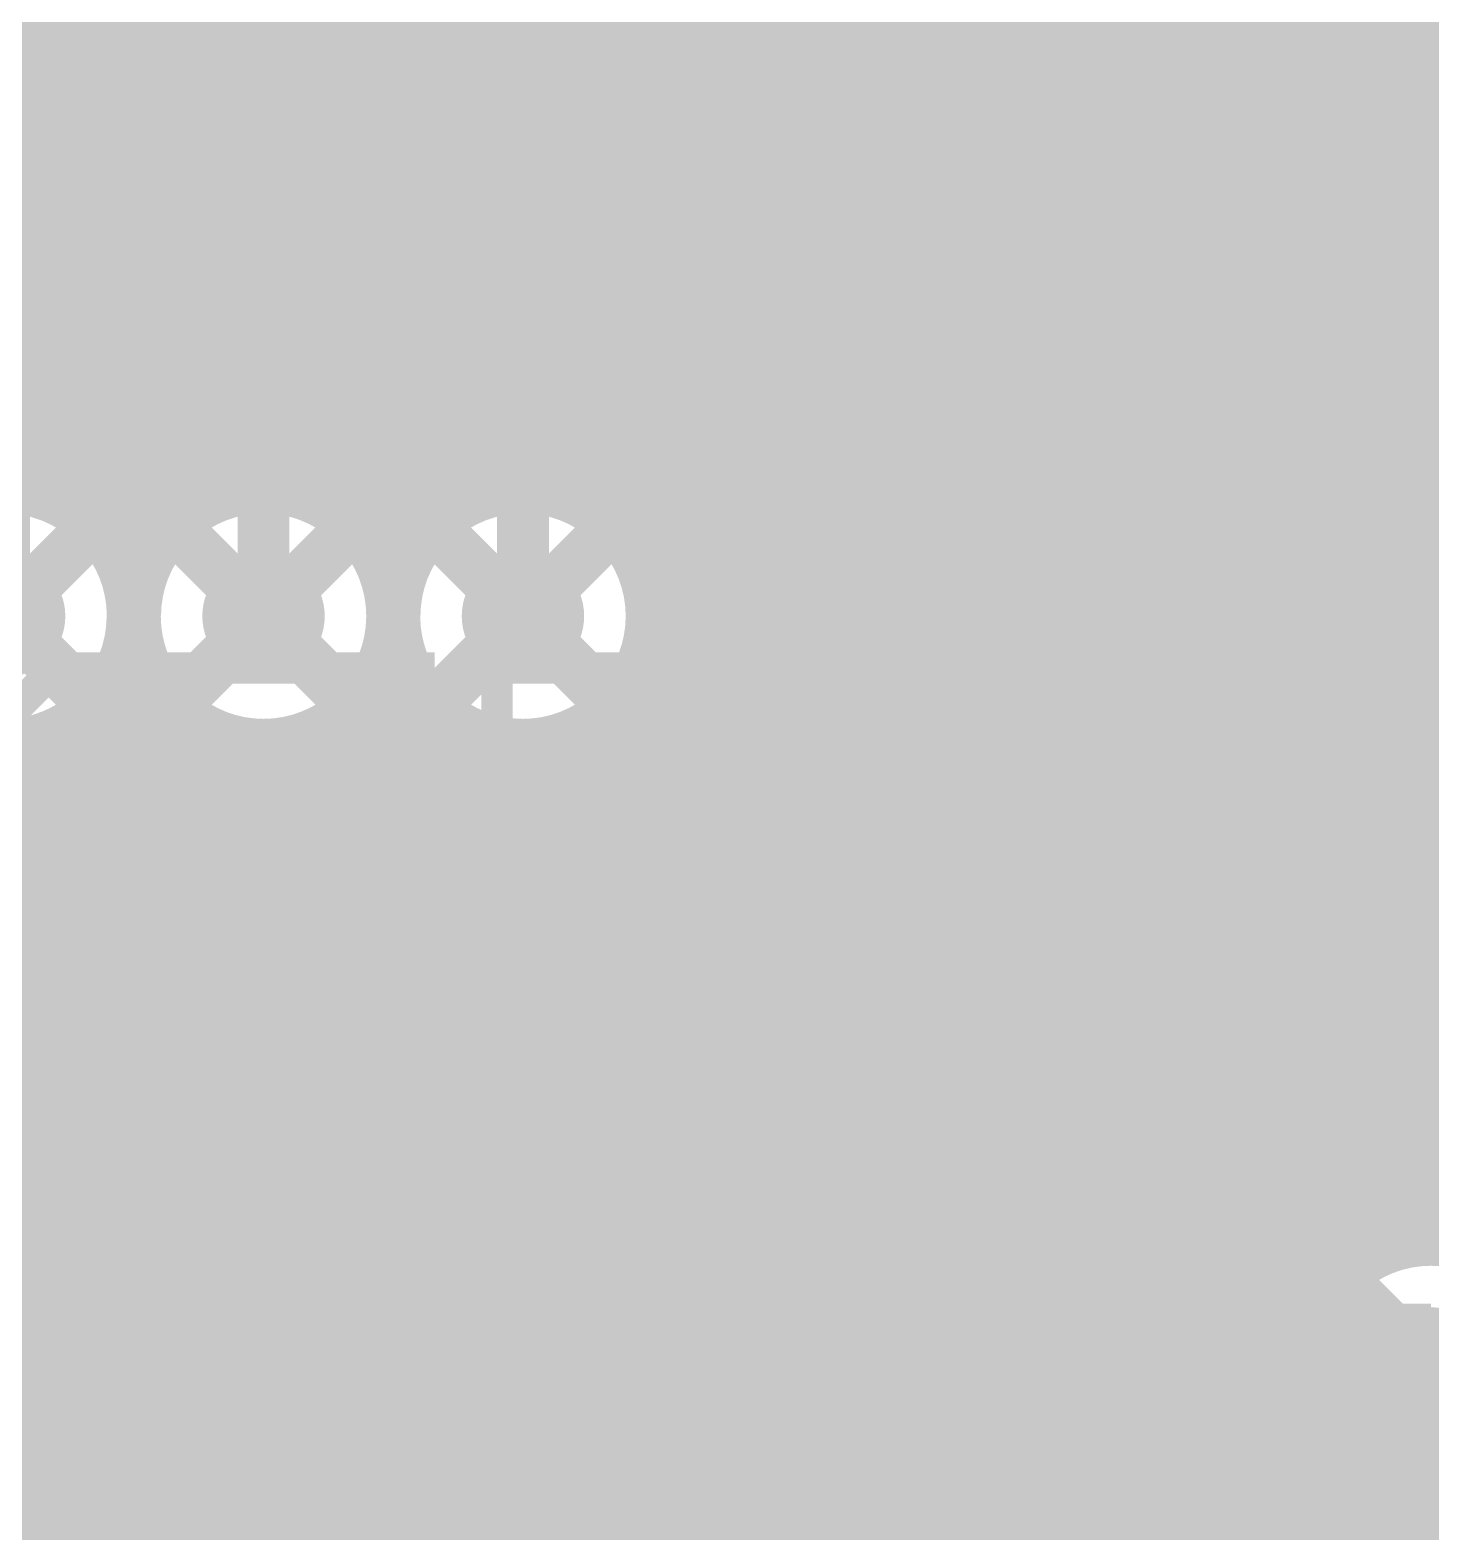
# Model space of a CAD drawing. Extents: x -3 to 92, y -53 to 125.
# Drawn here: x 64.9 to 71.75, y 51.4 to 58.75 of the extents above; entities that cross this region are included whole.
import ezdxf

# ---------------------------------------------------------------- set-up
doc = ezdxf.new("R2010")
doc.units = 0
doc.header["$MEASUREMENT"] = 0
doc.layers.get('0').update_dxf_attribs({"linetype": 'CONTINUOUS'})
for name, color, linetype in [('23-325-0_AST', 7, 'CONTINUOUS'), ('23-325-0_BOT', 7, 'CONTINUOUS'), ('23-325-0_DRD', 2, 'CONTINUOUS'), ('23-325-0_IN1', 4, 'CONTINUOUS'), ('23-325-0_IN2', 3, 'CONTINUOUS'), ('23-325-0_SMT', 10, 'CONTINUOUS'), ('23-325-0_SPT', 14, 'CONTINUOUS'), ('23-325-0_SST', 9, 'CONTINUOUS'), ('23-325-0_TOP', 12, 'CONTINUOUS'), ('THRUHOLE_TAP', 8, 'CONTINUOUS')]:
    doc.layers.add(name, color=color, linetype=linetype)

# ---------------------------------------------------------------- blocks, each defined once
blk = doc.blocks.new('OBLONG_51')
at = {"const_width": 0.65024}
blk.add_lwpolyline([(0, 0.50038), (0, -0.50038)], dxfattribs=at)
at = {"const_width": 0.32512}
for points in [[(-0.16256, 0.50038, 1), (0.16256, 0.50038, 1)], [(-0.16256, -0.50038, 1), (0.16256, -0.50038, 1)]]:
    blk.add_lwpolyline(points, format="xyb", close=True, dxfattribs=at)
blk = doc.blocks.new('ROUND_68')
at = {"const_width": 0.29972}
blk.add_lwpolyline([(-0.14986, 0, 1), (0.14986, 0, 1)], format="xyb", close=True, dxfattribs=at)
blk = doc.blocks.new('ROUND_78')
at = {"const_width": 0.29972}
blk.add_lwpolyline([(-0.14986, 0, 1), (0.14986, 0, 1)], format="xyb", close=True, dxfattribs=at)
blk = doc.blocks.new('ROUND_79')
at = {"const_width": 0.29972}
blk.add_lwpolyline([(-0.14986, 0, 1), (0.14986, 0, 1)], format="xyb", close=True, dxfattribs=at)
blk = doc.blocks.new('RECTANGLE_17')
blk.add_solid([(0.508, 0.635), (0.508, -0.635), (-0.508, 0.635), (-0.508, -0.635)])
blk = doc.blocks.new('ROUND_84')
at = {"const_width": 0.10033}
blk.add_lwpolyline([(-0.050164, 0, 1), (0.050164, 0, 1)], format="xyb", close=True, dxfattribs=at)

msp = doc.modelspace()

# ---------------------------------------------------------------- linework, layer by layer
at = {"layer": '23-325-0_AST', "const_width": 0.1524}
for points in [[(69.7738, 58.3438), (69.7738, 62.04458), (59.7662, 62.04458), (59.7662, 58.928), (60.2488, 58.4454), (60.325, 58.34888), (69.7484, 58.3438), (69.7738, 58.3438)], [(62.738, 51.054), (62.738, 55.626), (64.516, 55.626), (64.77, 55.372), (65.024, 55.626), (66.802, 55.626), (66.802, 51.054), (62.738, 51.054)], [(67.183, 51.054), (67.183, 55.626), (68.961, 55.626), (69.215, 55.372), (69.469, 55.626), (71.247, 55.626), (71.247, 51.054), (67.183, 51.054)], [(65.2018, 54.04104), (64.1858, 54.39664), (64.1858, 53.92166)], [(69.5198, 54.09184), (69.34962, 53.97246), (69.18198, 53.91404), (68.84162, 53.91404), (68.67398, 53.97246), (68.5038, 54.09184), (68.5038, 54.20868), (68.67398, 54.32806), (68.84162, 54.38648), (69.18198, 54.38648), (69.34962, 54.32806), (69.5198, 54.20868), (69.5198, 54.09184)], [(65.2018, 53.55844), (65.2018, 53.31968)], [(69.5198, 53.54828), (69.5198, 53.07584), (68.84162, 53.54828), (68.67398, 53.54828), (68.5038, 53.48986), (68.5038, 53.13426), (68.67398, 53.07584)], [(65.2018, 53.43906), (64.1858, 53.43906), (64.35598, 53.31968)], [(65.03162, 52.36464), (65.2018, 52.42306), (65.2018, 52.65928), (65.03162, 52.72024), (64.86398, 52.83708), (64.35598, 52.83708), (64.1858, 52.77866), (64.1858, 52.42306), (64.35598, 52.36464), (65.03162, 52.36464)], [(64.86398, 52.60086), (65.2018, 52.83708)], [(69.34962, 52.23764), (69.5198, 52.29606), (69.5198, 52.53228), (69.34962, 52.59324), (69.18198, 52.71008), (68.67398, 52.71008), (68.5038, 52.65166), (68.5038, 52.29606), (68.67398, 52.23764), (69.34962, 52.23764)], [(69.18198, 52.47386), (69.5198, 52.71008)]]:
    msp.add_lwpolyline(points, dxfattribs=at)
at = {"layer": '23-325-0_BOT'}
for points, const_width in [([(71.6788, 124.46), (71.6788, 52.83962)], 0.254), ([(68.0212, 98.52406), (68.0212, 17.04594)], 0.254), ([(61.468, 97.536), (64.389, 94.615), (64.389, 82.55), (63.881, 82.042), (63.881, 67.691), (64.77, 66.802), (64.77, 55.88)], 0.254), ([(66.04, 96.52), (66.04, 55.88)], 0.254), ([(66.6496, 96.35998), (66.6496, 56.03748)], 0.254), ([(66.4972, 96.08566), (66.4972, 56.3118)], 0.254), ([(68.2498, 74.88428), (68.2498, 16.79956)], 0.254), ([(69.1642, 74.86904), (69.1642, 56.38038)], 0.254), ([(68.4784, 74.7268), (68.4784, 5.0673)], 0.254), ([(68.9356, 74.72172), (68.9356, 56.31688)], 0.254), ([(68.707, 74.68108), (68.707, 56.12384)], 0.254), ([(67.31, 69.215), (67.31, 55.88)], 0.254), ([(66.8528, 68.78066), (66.8528, 56.3118)], 0.254), ([(67.7672, 68.78066), (67.7672, 56.3118)], 0.254), ([(67.7926, 68.8086), (67.7926, 56.28386)], 0.254), ([(69.3928, 66.34226), (69.3928, 56.35752)], 0.254), ([(69.6214, 66.11366), (69.6214, 56.23306)], 0.254), ([(69.85, 65.88506), (69.85, 53.84038)], 0.254), ([(70.0786, 65.65646), (70.0786, 53.9496)], 0.254), ([(70.3072, 65.42786), (70.3072, 53.96484)], 0.254), ([(70.5358, 62.91326), (70.5358, 53.89118)], 0.254), ([(71.4502, 62.91326), (71.4502, 52.7685)], 0.254), ([(70.7644, 62.76594), (70.7644, 53.67528)], 0.254), ([(71.2216, 62.76594), (71.2216, 52.56276)], 0.254), ([(70.993, 62.7253), (70.993, 49.64938)], 0.254), ([(65.2272, 60.73648), (65.2272, 56.3118)], 0.254), ([(65.278, 60.72378), (65.278, 56.25084)], 0.254), ([(65.5066, 60.7187), (65.5066, 56.21528)], 0.254), ([(65.5828, 60.73648), (65.5828, 56.3118)], 0.254), ([(65.5828, 58.7502), (65.2272, 58.7502)], 0.254), ([(66.8528, 58.7502), (66.4972, 58.7502)], 0.254), ([(76.7715, 58.7502), (67.7672, 58.7502)], 0.254), ([(65.5828, 58.5216), (65.2272, 58.5216)], 0.254), ([(66.8528, 58.5216), (66.4972, 58.5216)], 0.254), ([(76.64196, 58.5216), (67.7672, 58.5216)], 0.254), ([(65.5828, 58.293), (65.2272, 58.293)], 0.254), ([(66.8528, 58.293), (66.4972, 58.293)], 0.254), ([(76.6318, 58.293), (67.7672, 58.293)], 0.254), ([(65.5828, 58.0644), (65.2272, 58.0644)], 0.254), ([(66.8528, 58.0644), (66.4972, 58.0644)], 0.254), ([(76.6318, 58.0644), (67.7672, 58.0644)], 0.254), ([(65.5828, 57.8358), (65.2272, 57.8358)], 0.254), ([(66.8528, 57.8358), (66.4972, 57.8358)], 0.254), ([(76.6318, 57.8358), (67.7672, 57.8358)], 0.254), ([(65.5828, 57.6072), (65.2272, 57.6072)], 0.254), ([(66.8528, 57.6072), (66.4972, 57.6072)], 0.254), ([(76.6318, 57.6072), (67.7672, 57.6072)], 0.254), ([(65.5828, 57.3786), (65.2272, 57.3786)], 0.254), ([(66.8528, 57.3786), (66.4972, 57.3786)], 0.254), ([(76.6318, 57.3786), (67.7672, 57.3786)], 0.254), ([(65.5828, 57.15), (65.2272, 57.15)], 0.254), ([(66.8528, 57.15), (66.4972, 57.15)], 0.254), ([(76.6318, 57.15), (67.7672, 57.15)], 0.254), ([(65.5828, 56.9214), (65.2272, 56.9214)], 0.254), ([(66.8528, 56.9214), (66.4972, 56.9214)], 0.254), ([(76.6318, 56.9214), (67.7672, 56.9214)], 0.254), ([(65.5828, 56.6928), (65.2272, 56.6928)], 0.254), ([(66.8528, 56.6928), (66.4972, 56.6928)], 0.254), ([(76.6318, 56.6928), (67.7672, 56.6928)], 0.254), ([(65.5828, 56.4642), (65.2272, 56.4642)], 0.254), ([(66.8528, 56.4642), (66.4972, 56.4642)], 0.254), ([(76.6318, 56.4642), (67.7672, 56.4642)], 0.254), ([(65.5193, 56.2356), (65.2907, 56.2356)], 0.254), ([(66.7893, 56.2356), (66.5607, 56.2356)], 0.254), ([(68.8086, 56.2356), (67.8307, 56.2356)], 0.254), ([(76.6318, 56.2356), (69.61886, 56.2356)], 0.254), ([(65.42278, 56.007), (65.38722, 56.007)], 0.254), ([(66.69278, 56.007), (66.65722, 56.007)], 0.254), ([(68.63842, 56.007), (67.92722, 56.007)], 0.254), ([(76.6318, 56.007), (69.79158, 56.007)], 0.254), ([(65.4177, 55.7784), (65.3923, 55.7784)], 0.254), ([(66.6877, 55.7784), (66.6623, 55.7784)], 0.254), ([(68.58508, 55.7784), (67.9323, 55.7784)], 0.254), ([(76.6318, 55.7784), (69.84492, 55.7784)], 0.254), ([(66.6496, 55.71998), (66.6496, 49.80686)], 0.254), ([(65.50406, 55.5498), (65.30594, 55.5498)], 0.254), ([(65.5066, 55.54472), (65.5066, 53.90388)], 0.254), ([(66.77406, 55.5498), (66.57594, 55.5498)], 0.254), ([(68.6181, 55.5498), (67.84594, 55.5498)], 0.254), ([(76.6318, 55.5498), (69.8119, 55.5498)], 0.254), ([(65.278, 55.50662), (65.278, 53.71084)], 0.254), ([(67.7926, 55.4736), (67.7926, 17.1323)], 0.254), ([(66.8782, 55.42026), (66.8782, 22.733)], 0.254), ([(65.0494, 55.31612), (65.0494, 47.42688)], 0.254), ([(65.7479, 55.3212), (65.05956, 55.3212)], 0.254), ([(65.7352, 55.32882), (65.7352, 53.96738)], 0.254), ([(67.0179, 55.3212), (66.32956, 55.3212)], 0.254), ([(66.421, 55.37708), (66.421, 49.97958)], 0.254), ([(68.75526, 55.3212), (67.59956, 55.3212)], 0.254), ([(68.707, 55.37962), (68.707, 38.08984)], 0.254), ([(76.6318, 55.3212), (69.6722, 55.3212)], 0.254), ([(64.8208, 55.25262), (64.8208, 47.49038)], 0.254), ([(65.9638, 55.25516), (65.9638, 53.94452)], 0.254), ([(66.1924, 55.26786), (66.1924, 53.82006)], 0.254), ([(67.1068, 55.2831), (67.1068, 16.74622)], 0.254), ([(67.3354, 55.25008), (67.3354, 17.0307)], 0.254), ([(67.564, 55.30342), (67.564, 17.12722)], 0.254), ([(69.6214, 55.2704), (69.6214, 53.49748)], 0.254), ([(68.9356, 55.18912), (68.9356, 38.28288)], 0.254), ([(76.6318, 55.0926), (56.5277, 55.0926)], 0.254), ([(69.1642, 55.12562), (69.1642, 38.34638)], 0.254), ([(69.3928, 55.14848), (69.3928, 38.32352)], 0.254), ([(76.6318, 54.864), (56.5277, 54.864)], 0.254), ([(76.6318, 54.6354), (56.5277, 54.6354)], 0.254), ([(76.6318, 54.4068), (56.5277, 54.4068)], 0.254), ([(76.6318, 54.1782), (56.5277, 54.1782)], 0.254), ([(65.62598, 53.9496), (61.49848, 53.9496)], 0.254), ([(70.07098, 53.9496), (65.94348, 53.9496)], 0.254), ([(76.6318, 53.9496), (70.38848, 53.9496)], 0.254), ([(65.28308, 53.721), (61.84138, 53.721)], 0.254), ([(69.72808, 53.721), (66.28638, 53.721)], 0.254), ([(76.6318, 53.721), (70.73138, 53.721)], 0.254), ([(65.17386, 53.4924), (61.9506, 53.4924)], 0.254), ([(69.61886, 53.4924), (66.3956, 53.4924)], 0.254), ([(76.6318, 53.4924), (70.8406, 53.4924)], 0.254), ([(65.16116, 53.2638), (61.96584, 53.2638)], 0.254), ([(69.60616, 53.2638), (66.41084, 53.2638)], 0.254), ([(76.6318, 53.2638), (70.85584, 53.2638)], 0.254), ([(69.6214, 53.17998), (69.6214, 40.16248)], 0.254), ([(65.23482, 53.0352), (61.89218, 53.0352)], 0.254), ([(69.67982, 53.0352), (66.33718, 53.0352)], 0.254), ([(76.6318, 53.0352), (70.78218, 53.0352)], 0.254), ([(65.278, 52.96662), (65.278, 47.23384)], 0.254), ([(70.7644, 53.00472), (70.7644, 49.7586)], 0.254), ([(66.1924, 52.8574), (66.1924, 50.03292)], 0.254), ([(69.85, 52.83708), (69.85, 40.50538)], 0.254), ([(65.45072, 52.8066), (61.67628, 52.8066)], 0.254), ([(65.5066, 52.77612), (65.5066, 39.95928)], 0.254), ([(65.9638, 52.73548), (65.9638, 49.9999)], 0.254), ([(69.89572, 52.8066), (66.12128, 52.8066)], 0.254), ([(70.5358, 52.78882), (70.5358, 49.77384)], 0.254), ([(71.53656, 52.8066), (70.56628, 52.8066)], 0.254), ([(65.7352, 52.71262), (65.7352, 49.8602)], 0.254), ([(70.0786, 52.72786), (70.0786, 49.48428)], 0.254), ([(70.3072, 52.71516), (70.3072, 49.70018)], 0.254), ([(71.23176, 52.578), (56.5277, 52.578)], 0.254), ([(71.755, 40.386), (71.755, 52.197)], 0.635), ([(71.12508, 52.3494), (56.5277, 52.3494)], 0.254), ([(71.1073, 52.197), (71.1073, 49.53762)], 0.254), ([(71.1073, 52.1208), (56.5277, 52.1208)], 0.254), ([(71.1073, 51.8922), (56.5277, 51.8922)], 0.254), ([(71.1073, 51.6636), (56.5277, 51.6636)], 0.254), ([(71.1073, 51.435), (56.5277, 51.435)], 0.254)]:
    msp.add_lwpolyline(points, dxfattribs=dict(at, const_width=const_width))
at = {"layer": '23-325-0_BOT', "const_width": 0.254}
for points in [[(69.215, 56.38292, 0.4142136), (68.58508, 55.753)], [(69.84492, 55.753, 0.4142136), (69.215, 56.38292)], [(65.39992, 55.88, 0.1914994), (65.22796, 56.31252)], [(65.5828, 56.3118, 0.1914993), (65.41113, 55.88)], [(66.66992, 55.88, 0.1914994), (66.49796, 56.31252)], [(66.8528, 56.3118, 0.1914993), (66.68113, 55.88)], [(67.93992, 55.88, 0.1914994), (67.76796, 56.31252)], [(64.14008, 55.88, 0.4142136), (64.77, 55.25008)], [(64.77, 55.25008, 0.4142136), (65.39992, 55.88)], [(65.41008, 55.88, 0.4142136), (66.04, 55.25008)], [(66.04, 55.25008, 0.4142136), (66.66992, 55.88)], [(66.68008, 55.88, 0.4142136), (67.31, 55.25008)], [(67.31, 55.25008, 0.4142136), (67.93992, 55.88)], [(68.58508, 55.753, 0.4142136), (69.215, 55.12308)], [(69.215, 55.12308, 0.4142136), (69.84492, 55.753)], [(65.786, 53.96992, 0.4142136), (65.15608, 53.34)], [(65.786, 53.96992, 0.4142136), (65.15608, 53.34)], [(66.41592, 53.34, 0.4142136), (65.786, 53.96992)], [(66.41592, 53.34, 0.4142136), (65.786, 53.96992)], [(70.231, 53.96992, 0.4142136), (69.60108, 53.34)], [(70.86092, 53.34, 0.4142136), (70.231, 53.96992)], [(65.15608, 53.34, 0.4142136), (65.786, 52.71008)], [(65.15608, 53.34, 0.4142136), (65.786, 52.71008)], [(65.786, 52.71008, 0.4142136), (66.41592, 53.34)], [(65.786, 52.71008, 0.4142136), (66.41592, 53.34)], [(69.60108, 53.34, 0.4142136), (70.231, 52.71008)], [(70.231, 52.71008, 0.4142136), (70.86092, 53.34)], [(71.755, 52.8447, 0.4142136), (71.1073, 52.197)], [(72.4027, 52.197, 0.4142136), (71.755, 52.8447)]]:
    msp.add_lwpolyline(points, format="xyb", dxfattribs=at)
at = {"layer": '23-325-0_DRD', "const_width": 0.254}
for points in [[(65.405, 56.515), (64.135, 55.245)], [(65.405, 55.245), (64.135, 56.515)], [(66.675, 56.515), (65.405, 55.245)], [(66.675, 55.245), (65.405, 56.515)], [(67.945, 56.515), (66.675, 55.245)], [(67.945, 55.245), (66.675, 56.515)], [(69.85, 56.388), (68.58, 55.118)], [(69.85, 55.118), (68.58, 56.388)], [(69.85, 56.388), (68.58, 55.118)], [(69.85, 55.118), (68.58, 56.388)], [(66.421, 53.975), (65.151, 52.705)], [(66.421, 52.705), (65.151, 53.975)], [(66.421, 53.975), (65.151, 52.705)], [(66.421, 52.705), (65.151, 53.975)], [(66.421, 53.975), (65.151, 52.705)], [(66.421, 52.705), (65.151, 53.975)], [(70.866, 53.975), (69.596, 52.705)], [(70.866, 52.705), (69.596, 53.975)], [(72.39, 52.832), (71.12, 51.562)], [(72.39, 51.562), (71.12, 52.832)]]:
    msp.add_lwpolyline(points, dxfattribs=at)
at = {"layer": '23-325-0_IN1', "const_width": 0.254}
for points in [[(68.453, 124.46), (68.453, -1.46304)], [(68.6816, 124.46), (68.6816, -1.50114)], [(68.9102, 124.46), (68.9102, -1.59258)], [(69.1388, 124.46), (69.1388, 37.19322)], [(71.6534, 124.46), (71.6534, 52.8193)], [(68.2244, 98.72472), (68.2244, 18.89506)], [(67.9958, 98.50882), (67.9958, 19.01952)], [(66.6242, 96.28378), (66.6242, 56.11622)], [(66.3956, 95.9993), (66.3956, 56.4007)], [(66.167, 95.90278), (66.167, 56.49722)], [(66.8528, 68.78066), (66.8528, 56.3118)], [(67.7672, 68.78066), (67.7672, 56.3118)], [(67.0814, 68.62826), (67.0814, 56.46674)], [(67.5386, 68.62826), (67.5386, 56.46674)], [(67.31, 68.58508), (67.31, 56.50992)], [(69.3674, 66.51498), (69.3674, 37.4777)], [(69.596, 66.17208), (69.596, 37.57422)], [(70.2818, 66.12382), (70.2818, 49.68494)], [(69.8246, 66.06286), (69.8246, 40.48506)], [(70.0532, 66.05016), (70.0532, 49.43856)], [(70.5104, 62.9666), (70.5104, 49.7713)], [(71.4248, 62.91326), (71.4248, 52.73294)], [(70.739, 62.79642), (70.739, 49.76622)], [(70.9676, 62.74308), (70.9676, 49.6697)], [(71.1962, 62.7761), (71.1962, 52.48656)], [(64.7954, 61.18098), (64.7954, 56.50992)], [(65.9384, 61.00572), (65.9384, 56.5023)], [(65.024, 60.83808), (65.024, 56.45658)], [(65.7098, 60.78982), (65.7098, 56.41594)], [(65.2526, 60.72886), (65.2526, 56.28386)], [(65.4812, 60.71616), (65.4812, 56.16956)], [(74.65568, 58.7502), (39.3954, 58.7502)], [(74.56932, 58.5216), (39.3192, 58.5216)], [(74.57186, 58.293), (39.18966, 58.293)], [(74.66584, 58.0644), (38.98646, 58.0644)], [(74.94016, 57.8358), (38.63086, 57.8358)], [(86.36, 57.6072), (39.43096, 57.6072)], [(86.36, 57.3786), (39.43096, 57.3786)], [(86.36, 57.15), (39.43096, 57.15)], [(86.36, 56.9214), (39.43096, 56.9214)], [(86.36, 56.6928), (39.43096, 56.6928)], [(65.80378, 56.4642), (65.00622, 56.4642)], [(67.07378, 56.4642), (66.27622, 56.4642)], [(86.36, 56.4642), (67.54622, 56.4642)], [(65.5193, 56.2356), (65.2907, 56.2356)], [(66.7893, 56.2356), (66.5607, 56.2356)], [(86.36, 56.2356), (67.8307, 56.2356)], [(65.42278, 56.007), (65.38722, 56.007)], [(66.69278, 56.007), (66.65722, 56.007)], [(86.36, 56.007), (67.92722, 56.007)], [(65.4177, 55.7784), (65.3923, 55.7784)], [(66.6877, 55.7784), (66.6623, 55.7784)], [(86.36, 55.7784), (67.9323, 55.7784)], [(66.6242, 55.64378), (66.6242, 49.8348)], [(65.50406, 55.5498), (65.30594, 55.5498)], [(65.4812, 55.5879), (65.4812, 39.91356)], [(66.77406, 55.5498), (66.57594, 55.5498)], [(86.36, 55.5498), (67.84594, 55.5498)], [(65.2526, 55.4736), (65.2526, 47.26686)], [(66.8528, 55.44566), (66.8528, -1.56464)], [(67.7672, 55.44566), (67.7672, 19.04238)], [(65.7479, 55.3212), (65.05956, 55.3212)], [(65.7098, 55.34406), (65.7098, 49.8348)], [(67.0179, 55.3212), (66.32956, 55.3212)], [(66.3956, 55.3593), (66.3956, 49.98974)], [(86.36, 55.3212), (67.59956, 55.3212)], [(64.7954, 55.25008), (64.7954, 47.49292)], [(65.024, 55.30342), (65.024, 47.43958)], [(65.9384, 55.2577), (65.9384, 49.98974)], [(66.167, 55.26278), (66.167, 50.03292)], [(67.0814, 55.29326), (67.0814, 16.66748)], [(67.31, 55.25008), (67.31, 18.78584)], [(67.5386, 55.29326), (67.5386, 18.97888)], [(86.36, 55.0926), (29.77388, 55.0926)], [(86.36, 54.864), (29.58084, 54.864)], [(86.36, 54.6354), (48.10506, 54.6354)], [(86.36, 54.4068), (48.22952, 54.4068)], [(86.36, 54.1782), (48.25238, 54.1782)], [(75.00874, 53.9496), (48.18888, 53.9496)], [(74.68362, 53.721), (47.99584, 53.721)], [(74.57694, 53.4924), (44.12488, 53.4924)], [(74.56424, 53.2638), (44.18838, 53.2638)], [(74.64044, 53.0352), (44.16552, 53.0352)], [(71.59498, 52.8066), (44.04106, 52.8066)], [(71.25208, 52.578), (31.61538, 52.578)], [(71.14286, 52.3494), (31.7246, 52.3494)], [(71.13016, 52.1208), (31.73984, 52.1208)], [(71.20382, 51.8922), (49.35728, 51.8922)], [(71.1962, 51.9049), (71.1962, 49.38522)], [(71.41972, 51.6636), (49.57318, 51.6636)], [(71.4248, 51.66106), (71.4248, 40.92194)], [(71.6534, 51.5747), (71.6534, 41.0083)], [(86.36, 51.435), (49.64684, 51.435)]]:
    msp.add_lwpolyline(points, dxfattribs=at)
for points in [[(64.77, 56.50992, 0.4142136), (64.14008, 55.88)], [(65.39992, 55.88, 0.4142136), (64.77, 56.50992)], [(66.04, 56.50992, 0.4142136), (65.41008, 55.88)], [(66.66992, 55.88, 0.4142136), (66.04, 56.50992)], [(67.31, 56.50992, 0.4142136), (66.68008, 55.88)], [(67.93992, 55.88, 0.4142136), (67.31, 56.50992)], [(64.14008, 55.88, 0.4142136), (64.77, 55.25008)], [(64.77, 55.25008, 0.4142136), (65.39992, 55.88)], [(65.41008, 55.88, 0.4142136), (66.04, 55.25008)], [(66.04, 55.25008, 0.4142136), (66.66992, 55.88)], [(66.68008, 55.88, 0.4142136), (67.31, 55.25008)], [(67.31, 55.25008, 0.4142136), (67.93992, 55.88)], [(71.755, 52.82692, 0.4142136), (71.12508, 52.197)], [(72.38492, 52.197, 0.4142136), (71.755, 52.82692)], [(71.12508, 52.197, 0.4142136), (71.755, 51.56708)], [(71.755, 51.56708, 0.4142136), (72.38492, 52.197)]]:
    msp.add_lwpolyline(points, format="xyb", dxfattribs=at)
at = {"layer": '23-325-0_IN2', "const_width": 0.635}
msp.add_lwpolyline([(71.755, 52.197), (31.115, 52.197)], dxfattribs=at)
at = {"layer": '23-325-0_SST', "const_width": 0.1524}
for points in [[(69.7738, 58.3438), (69.7738, 62.04458), (59.7662, 62.04458), (59.7662, 58.928), (60.2488, 58.4454), (60.325, 58.34888), (69.7484, 58.3438), (69.7738, 58.3438)], [(71.29018, 58.4835), (71.29018, 58.24728)], [(71.29018, 58.36412), (70.27418, 58.36412), (70.44436, 58.24728)], [(70.27418, 57.76468), (71.12, 57.76468), (71.29018, 57.70372), (71.29018, 57.34812), (71.12, 57.2897), (70.27418, 57.2897)], [(62.738, 51.054), (66.802, 51.054), (66.802, 55.626), (65.024, 55.626), (64.77, 55.372), (64.516, 55.626), (62.738, 55.626), (62.738, 51.054)], [(67.183, 51.054), (71.247, 51.054), (71.247, 55.626), (69.469, 55.626), (69.215, 55.372), (68.961, 55.626), (67.183, 55.626), (67.183, 51.054)], [(71.6534, 51.50104), (71.71182, 51.33086), (71.95058, 51.33086), (72.009, 51.50104), (72.12838, 51.66868), (72.12838, 52.17668), (72.06742, 52.34686), (71.71182, 52.34686), (71.6534, 52.17668), (71.6534, 51.50104)]]:
    msp.add_lwpolyline(points, dxfattribs=at)
at = {"layer": '23-325-0_TOP', "const_width": 0.254}
for points in [[(69.215, 54.483), (69.215, 54.737), (70.485, 56.007), (70.485, 57.785), (69.723, 58.547), (66.167, 58.547), (64.135, 60.579), (64.135, 63.246)], [(64.77, 54.483), (63.754, 54.483), (62.865, 55.372), (62.865, 57.15)], [(64.77, 55.88), (64.135, 56.515), (64.135, 57.15)], [(66.04, 55.88), (65.405, 56.515), (65.405, 57.15)], [(67.31, 55.88), (66.675, 56.515), (66.675, 57.15)], [(69.215, 57.15), (69.215, 55.753)], [(69.215, 57.15), (69.215, 55.753)], [(69.215, 55.9943), (69.215, 57.15)], [(69.87032, 57.15), (69.87032, 56.64962)], [(70.0278, 57.15), (69.87032, 57.15)], [(70.0278, 57.15), (70.0278, 56.19496)], [(71.628, 57.15), (70.9422, 57.15)], [(70.9422, 57.15), (70.9422, 56.007)], [(70.9676, 57.15), (70.9676, 53.1622)], [(71.1962, 57.15), (71.1962, 52.48656)], [(71.4248, 57.15), (71.4248, 52.73294)], [(71.628, 57.15), (71.628, 52.81422)], [(70.0278, 56.9468), (69.87032, 56.9468)], [(71.628, 56.9468), (70.9422, 56.9468)], [(70.0278, 56.7182), (69.87032, 56.7182)], [(71.628, 56.7182), (70.9422, 56.7182)], [(70.0278, 56.4896), (69.85, 56.4896)], [(71.628, 56.4896), (70.9422, 56.4896)], [(69.8246, 56.41086), (69.8246, 55.99176)], [(68.6816, 56.26862), (68.6816, 55.4482)], [(68.453, 56.2356), (68.453, 55.4482)], [(68.68668, 56.261), (68.47078, 56.261)], [(70.0278, 56.19496), (69.2785, 55.4482)], [(70.0278, 56.261), (69.74078, 56.261)], [(71.628, 56.261), (70.9422, 56.261)], [(69.596, 56.11622), (69.596, 55.76316)], [(68.2244, 56.05526), (68.2244, 53.1622)], [(68.9102, 56.06796), (68.9102, 55.4482)], [(67.9958, 55.99684), (67.9958, 53.1622)], [(68.99402, 56.0324), (68.16344, 56.0324)], [(69.1388, 55.99938), (69.1388, 55.4482)], [(69.3674, 56.01208), (69.3674, 55.53456)], [(69.8627, 56.0324), (69.43344, 56.0324)], [(71.628, 56.0324), (70.9422, 56.0324)], [(65.41516, 55.8038), (65.39484, 55.8038)], [(66.68516, 55.8038), (66.66484, 55.8038)], [(69.6341, 55.8038), (67.93484, 55.8038)], [(71.628, 55.8038), (70.89394, 55.8038)], [(70.80758, 55.68442), (70.0532, 54.9275)], [(66.6242, 55.64378), (66.6242, 50.3428)], [(70.739, 55.6133), (70.739, 53.1622)], [(65.48882, 55.5752), (65.32118, 55.5752)], [(65.4812, 55.5879), (65.4812, 55.4482)], [(66.75882, 55.5752), (66.59118, 55.5752)], [(69.4055, 55.5752), (67.86118, 55.5752)], [(71.628, 55.5752), (70.69836, 55.5752)], [(65.2526, 55.4736), (65.2526, 55.4482)], [(65.58026, 55.4482), (65.2272, 55.4482)], [(65.6082, 55.42026), (65.6082, 53.5178)], [(66.8528, 55.44566), (66.8528, 50.3428)], [(67.7672, 55.44566), (67.7672, 53.1622)], [(68.3768, 55.4482), (68.3768, 53.5178)], [(69.2785, 55.4482), (68.3768, 55.4482)], [(70.5104, 55.3847), (70.5104, 53.1622)], [(65.70472, 55.3466), (65.6082, 55.3466)], [(65.7098, 55.34406), (65.7098, 53.1622)], [(66.97472, 55.3466), (66.37528, 55.3466)], [(66.3956, 55.3593), (66.3956, 53.1622)], [(68.3768, 55.3466), (67.64528, 55.3466)], [(71.628, 55.3466), (70.46976, 55.3466)], [(65.9384, 55.2577), (65.9384, 53.1622)], [(66.167, 55.26278), (66.167, 53.1622)], [(67.0814, 55.29326), (67.0814, 50.3428)], [(67.31, 55.25008), (67.31, 50.3428)], [(67.5386, 55.29326), (67.5386, 53.1622)], [(68.3768, 55.118), (65.6082, 55.118)], [(71.628, 55.118), (70.24116, 55.118)], [(70.2818, 55.1561), (70.2818, 53.1622)], [(68.3768, 54.8894), (65.6082, 54.8894)], [(70.0532, 54.9275), (70.0532, 53.5178)], [(70.0532, 54.9275), (70.0532, 53.1622)], [(71.628, 54.8894), (70.0532, 54.8894)], [(68.3768, 54.6608), (65.6082, 54.6608)], [(71.628, 54.6608), (70.0532, 54.6608)], [(64.77, 54.483), (64.77, 49.6062)], [(68.3768, 54.4322), (65.6082, 54.4322)], [(69.215, 54.483), (69.215, 49.6062)], [(71.628, 54.4322), (70.0532, 54.4322)], [(68.3768, 54.2036), (65.6082, 54.2036)], [(71.628, 54.2036), (70.0532, 54.2036)], [(68.3768, 53.975), (65.6082, 53.975)], [(71.628, 53.975), (70.0532, 53.975)], [(68.3768, 53.7464), (65.6082, 53.7464)], [(71.628, 53.7464), (70.0532, 53.7464)], [(65.6082, 53.5178), (65.2272, 53.5178)], [(65.2272, 53.5178), (65.2272, 53.1622)], [(68.7578, 53.5178), (65.2272, 53.5178)], [(65.2526, 53.5178), (65.2526, 53.1622)], [(65.4812, 53.5178), (65.4812, 53.1622)], [(68.7578, 53.5178), (68.3768, 53.5178)], [(68.453, 53.5178), (68.453, 53.1622)], [(68.6816, 53.5178), (68.6816, 53.1622)], [(68.7578, 53.5178), (68.7578, 53.1622)], [(71.628, 53.5178), (69.6722, 53.5178)], [(70.0532, 53.5178), (69.6722, 53.5178)], [(69.6722, 53.5178), (69.6722, 53.1622)], [(69.8246, 53.5178), (69.8246, 53.1622)], [(65.786, 53.34), (65.786, 52.197), (65.786, 53.34)], [(65.786, 53.34), (65.786, 52.197)], [(70.231, 53.34), (70.231, 52.197)], [(68.7578, 53.2892), (65.2272, 53.2892)], [(71.628, 53.2892), (69.6722, 53.2892)], [(66.6242, 53.1622), (65.2272, 53.1622)], [(66.6242, 53.1622), (66.6242, 51.2318), (65.2272, 51.2318)], [(65.786, 53.1622), (65.786, 52.197)], [(67.3608, 53.1622), (67.3608, 51.2318)], [(68.7578, 53.1622), (67.3608, 53.1622)], [(71.0692, 53.1622), (69.6722, 53.1622)], [(71.0692, 53.1622), (71.0692, 51.2318), (69.6722, 51.2318)], [(70.231, 53.1622), (70.231, 52.197)], [(67.3608, 53.0606), (66.6242, 53.0606)], [(71.628, 53.0606), (71.0692, 53.0606)], [(67.3608, 52.832), (66.6242, 52.832)], [(71.628, 52.832), (71.0692, 52.832)], [(67.3608, 52.6034), (66.6242, 52.6034)], [(71.2724, 52.6034), (71.0692, 52.6034)], [(67.3608, 52.3748), (66.6242, 52.3748)], [(71.15048, 52.3748), (71.0692, 52.3748)], [(65.786, 51.2318), (65.786, 52.197)], [(66.6242, 52.197), (65.786, 52.197)], [(67.3608, 52.1462), (66.6242, 52.1462)], [(68.199, 52.197), (68.199, 50.4952), (67.31, 49.6062)], [(70.231, 51.2318), (70.231, 52.197)], [(71.12762, 52.1462), (71.0692, 52.1462)], [(67.3608, 51.9176), (66.6242, 51.9176)], [(71.19112, 51.9176), (71.0692, 51.9176)], [(71.1962, 51.9049), (71.1962, 49.4284)], [(67.3608, 51.689), (66.6242, 51.689)], [(71.38162, 51.689), (71.0692, 51.689)], [(71.4248, 51.66106), (71.4248, 48.4886)], [(71.628, 51.57978), (71.628, 48.4886)], [(67.3608, 51.4604), (66.6242, 51.4604)], [(71.628, 51.4604), (71.0692, 51.4604)]]:
    msp.add_lwpolyline(points, dxfattribs=at)
for points in [[(69.215, 55.9943, 0.4142136), (69.87032, 56.64962)], [(67.945, 55.9943, 0.3436257), (68.58, 56.4896)], [(68.58, 56.4896, 0.3436255), (69.215, 55.9943)], [(67.93992, 55.88, 0.0456254), (67.92947, 55.99425)], [(70.80758, 55.68442, 0.1989124), (70.9412, 56.007)], [(70.80758, 55.68442, 0.1989124), (70.9412, 56.007)], [(65.2272, 55.4482, 0.1883657), (65.39883, 55.87239)], [(65.41008, 55.86222, 0.1834816), (65.58066, 55.44858)], [(66.04, 55.25008, 0.4106741), (66.66992, 55.87238)], [(66.68008, 55.86222, 0.4059727), (67.31, 55.25008)], [(67.31, 55.25008, 0.4142136), (67.93992, 55.88)], [(65.6082, 55.42026, 0.1907828), (66.04, 55.24928)], [(71.628, 52.81422, 0.3559512), (71.12508, 52.197)], [(71.12508, 52.197, 0.3559507), (71.628, 51.57978)]]:
    msp.add_lwpolyline(points, format="xyb", dxfattribs=at)

# ---------------------------------------------------------------- block references
at = {"layer": '23-325-0_AST'}
for p in [(65.405, 57.15), (66.675, 57.15), (67.945, 57.15), (69.215, 57.15)]:
    msp.add_blockref('OBLONG_51', p, dxfattribs=at)
at = {"layer": '23-325-0_BOT'}
for p in [(64.77, 55.88), (66.04, 55.88), (67.31, 55.88), (69.215, 55.753), (65.786, 53.34), (70.231, 53.34), (71.755, 52.197)]:
    msp.add_blockref('ROUND_68', p, dxfattribs=at)
at = {"layer": '23-325-0_IN1'}
for name, p in [('ROUND_79', (64.77, 55.88)), ('ROUND_78', (66.04, 55.88)), ('ROUND_79', (67.31, 55.88)), ('ROUND_78', (69.215, 55.753)), ('ROUND_78', (65.786, 53.34)), ('ROUND_78', (70.231, 53.34)), ('ROUND_78', (71.755, 52.197))]:
    msp.add_blockref(name, p, dxfattribs=at)
at = {"layer": '23-325-0_IN2'}
for p in [(64.77, 55.88), (66.04, 55.88), (67.31, 55.88), (69.215, 55.753), (65.786, 53.34), (70.231, 53.34), (71.755, 52.197)]:
    msp.add_blockref('ROUND_68', p, dxfattribs=at)
at = {"layer": '23-325-0_SMT'}
for name, p in [('OBLONG_51', (65.405, 57.15)), ('OBLONG_51', (66.675, 57.15)), ('OBLONG_51', (67.945, 57.15)), ('OBLONG_51', (69.215, 57.15)), ('RECTANGLE_17', (64.77, 54.483)), ('RECTANGLE_17', (69.215, 54.483)), ('RECTANGLE_17', (65.786, 52.197)), ('RECTANGLE_17', (68.199, 52.197)), ('RECTANGLE_17', (70.231, 52.197))]:
    msp.add_blockref(name, p, dxfattribs=at)
at = {"layer": '23-325-0_SPT'}
for name, p in [('OBLONG_51', (65.405, 57.15)), ('OBLONG_51', (66.675, 57.15)), ('OBLONG_51', (67.945, 57.15)), ('OBLONG_51', (69.215, 57.15)), ('RECTANGLE_17', (64.77, 54.483)), ('RECTANGLE_17', (69.215, 54.483)), ('RECTANGLE_17', (65.786, 52.197)), ('RECTANGLE_17', (68.199, 52.197)), ('RECTANGLE_17', (70.231, 52.197))]:
    msp.add_blockref(name, p, dxfattribs=at)
at = {"layer": '23-325-0_TOP'}
for name, p in [('OBLONG_51', (65.405, 57.15)), ('OBLONG_51', (66.675, 57.15)), ('OBLONG_51', (67.945, 57.15)), ('OBLONG_51', (69.215, 57.15)), ('ROUND_68', (64.77, 55.88)), ('ROUND_68', (66.04, 55.88)), ('ROUND_68', (67.31, 55.88)), ('ROUND_68', (69.215, 55.753)), ('RECTANGLE_17', (64.77, 54.483)), ('RECTANGLE_17', (69.215, 54.483)), ('ROUND_68', (65.786, 53.34)), ('ROUND_68', (70.231, 53.34)), ('RECTANGLE_17', (65.786, 52.197)), ('RECTANGLE_17', (68.199, 52.197)), ('RECTANGLE_17', (70.231, 52.197)), ('ROUND_68', (71.755, 52.197))]:
    msp.add_blockref(name, p, dxfattribs=at)
at = {"layer": 'THRUHOLE_TAP'}
for p in [(66.04, 55.88), (67.31, 55.88), (69.215, 55.753), (65.786, 53.34), (70.231, 53.34), (71.755, 52.197)]:
    msp.add_blockref('ROUND_84', p, dxfattribs=at)

doc.saveas('drawing.dxf')
